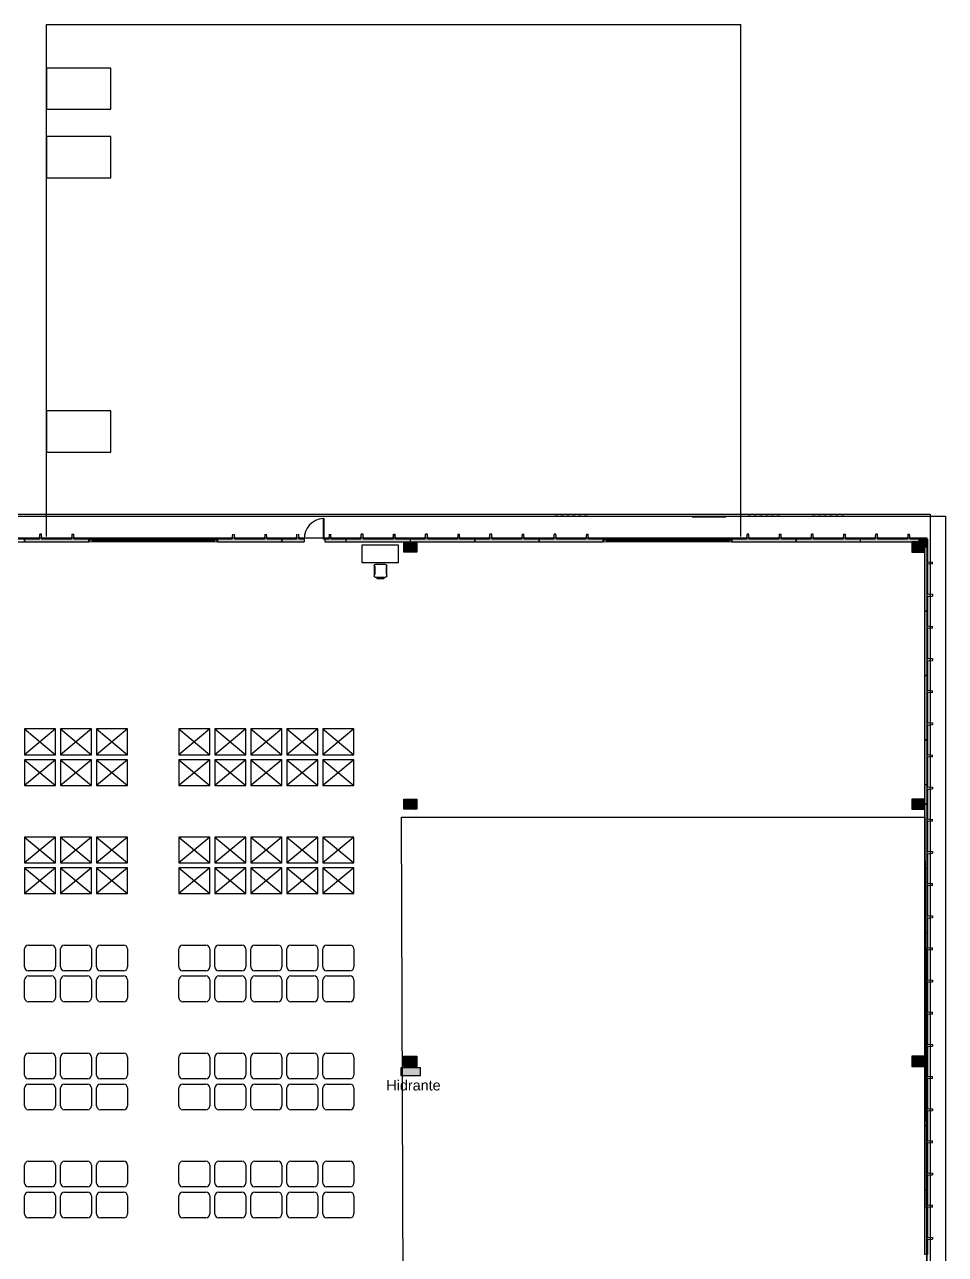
# Model space of a CAD drawing. Header units: millimetres. Extents: x 136.1 to 202.7, y 103.8 to 195.1.
# Drawn here: x 162.37 to 198.17, y 147.35 to 195.15 of the extents above; entities that cross this region are included whole.
import ezdxf

# ---------------------------------------------------------------- set-up
doc = ezdxf.new("R2010")
doc.units = ezdxf.units.MM
doc.linetypes.add('HIDDEN2', pattern=[0.1875, 0.125, -0.0625])
doc.layers.add('AR - S-0.1N', color=1, linetype='Continuous', lineweight=9)
doc.layers.add('V-0.15N', color=5, linetype='Continuous', lineweight=0)
for name, color, linetype in [('C-0.4N', 7, 'Continuous'), ('Carpinterias', 5, 'Continuous'), ('H-0.1G250', 30, 'Continuous'), ('Hatch', 252, 'Continuous'), ('Hidrantes', 10, 'Continuous'), ('Mobiliario', 251, 'Continuous'), ('V-0.13N', 6, 'Continuous')]:
    doc.layers.add(name, color=color, linetype=linetype)
doc.styles.add('NGPTextos100', font='arial.ttf', dxfattribs={"height": 0.18})

# ---------------------------------------------------------------- blocks, each defined once
blk = doc.blocks.new('IRI-OCASA-Layout R 9$0$OCA_SILLA')
at = {"linetype": 'Continuous'}
for p, q in [((0.1049, 0.4983), (0.5023, 0.4983)), ((0.0549, 0.05), (0.0549, 0.4483)), ((0.5023, 0), (0.1049, 0)), ((0.5523, 0.4483), (0.5523, 0.05))]:
    blk.add_line(p, q, dxfattribs=at)
for points in [[(0.1654, 0.4663), (0.1654, 0.4876), (0.4749, 0.4876), (0.4749, 0.4663)], [(0, 0.1087), (0, 0.3889), (0.0427, 0.3889), (0.0427, 0.1087)], [(0.1681, 0.0207), (0.1681, 0.0394), (0.4749, 0.0394), (0.4749, 0.0207)]]:
    blk.add_lwpolyline(points, close=True, dxfattribs=at)
for centre, start, end in [((0.1049, 0.4483), 90, 180), ((0.5023, 0.4483), 0, 90), ((0.1049, 0.05), 180, 270), ((0.5023, 0.05), 270, 0)]:
    blk.add_arc(centre, 0.05, start, end, dxfattribs=at)
blk = doc.blocks.new('Pallets')
at = {"layer": 'Mobiliario'}
for p, q in [((807.493895, 482.045091), (808.693895, 481.045091)), ((808.693895, 482.045091), (807.493895, 481.045091))]:
    blk.add_line(p, q, dxfattribs=at)
blk.add_lwpolyline([(807.493895, 481.045091), (808.693895, 481.045091), (808.693895, 482.045091), (807.493895, 482.045091)], close=True, dxfattribs=at)
blk = doc.blocks.new('BIND')
at = {"layer": 'Mobiliario'}
for p, q in [((275629.348674, 112303.277984), (275629.348674, 112303.977984)), ((275629.498674, 112304.127984), (275630.398674, 112304.127984)), ((275630.548674, 112303.977984), (275630.548674, 112303.277984)), ((275630.398674, 112303.127984), (275629.498674, 112303.127984))]:
    blk.add_line(p, q, dxfattribs=at)
for centre, start, end in [((275629.498674, 112303.977984), 90, 180), ((275630.398674, 112303.977984), 0, 90), ((275629.498674, 112303.277984), 180, 270), ((275630.398674, 112303.277984), 270, 0)]:
    blk.add_arc(centre, 0.15, start, end, dxfattribs=at)

msp = doc.modelspace()

# ---------------------------------------------------------------- hatches: boundary and pattern name
at = {"layer": 'H-0.1G250'}
for points in [[(164.875, 175.047), (164.875, 175.147), (164.3, 175.147), (164.285, 175.347), (164.215, 175.347), (164.2, 175.147), (163.05, 175.147), (163.035, 175.347), (162.965, 175.347), (162.95, 175.147), (162.375, 175.147), (162.375, 175.047)], [(172.375, 175.147), (171.8, 175.147), (171.785, 175.347), (171.715, 175.347), (171.7, 175.147), (170.55, 175.147), (170.535, 175.347), (170.465, 175.347), (170.45, 175.147), (169.875, 175.147), (169.875, 175.047), (172.375, 175.047)], [(177.375, 175.047), (177.375, 175.147), (176.8, 175.147), (176.785, 175.347), (176.715, 175.347), (176.7, 175.147), (175.55, 175.147), (175.535, 175.347), (175.465, 175.347), (175.45, 175.147), (174.875, 175.147), (174.875, 175.047)], [(179.875, 175.147), (179.3, 175.147), (179.285, 175.347), (179.215, 175.347), (179.2, 175.147), (178.05, 175.147), (178.035, 175.347), (177.965, 175.347), (177.95, 175.147), (177.375, 175.147), (177.375, 175.047), (179.875, 175.047)], [(182.375, 175.147), (181.8, 175.147), (181.785, 175.347), (181.715, 175.347), (181.7, 175.147), (180.55, 175.147), (180.535, 175.347), (180.465, 175.347), (180.45, 175.147), (179.875, 175.147), (179.875, 175.047), (182.375, 175.047)], [(184.875, 175.047), (184.875, 175.147), (184.3, 175.147), (184.285, 175.347), (184.215, 175.347), (184.2, 175.147), (183.05, 175.147), (183.035, 175.347), (182.965, 175.347), (182.95, 175.147), (182.375, 175.147), (182.375, 175.047)], [(192.375, 175.147), (191.8, 175.147), (191.785, 175.347), (191.715, 175.347), (191.7, 175.147), (190.55, 175.147), (190.535, 175.347), (190.465, 175.347), (190.45, 175.147), (189.875, 175.147), (189.875, 175.047), (192.375, 175.047)], [(194.875, 175.047), (194.875, 175.147), (194.3, 175.147), (194.285, 175.347), (194.215, 175.347), (194.2, 175.147), (193.05, 175.147), (193.035, 175.347), (192.965, 175.347), (192.95, 175.147), (192.375, 175.147), (192.375, 175.047)], [(197.125, 175.047), (197.125, 175.147), (196.8, 175.147), (196.785, 175.347), (196.715, 175.347), (196.7, 175.147), (195.55, 175.147), (195.535, 175.347), (195.465, 175.347), (195.45, 175.147), (194.875, 175.147), (194.875, 175.047)], [(197.375, 175.047), (197.375, 175.147), (197.125, 175.147), (197.125, 175.047)], [(197.375, 174.847), (197.475, 174.847), (197.475, 175.147), (197.375, 175.147), (197.375, 175.047)], [(197.375, 172.347), (197.475, 172.347), (197.475, 172.922), (197.675, 172.937), (197.675, 173.007), (197.475, 173.022), (197.475, 174.172), (197.675, 174.187), (197.675, 174.257), (197.475, 174.272), (197.475, 174.847), (197.375, 174.847)], [(197.375, 169.847), (197.475, 169.847), (197.475, 170.422), (197.675, 170.437), (197.675, 170.507), (197.475, 170.522), (197.475, 171.672), (197.675, 171.687), (197.675, 171.757), (197.475, 171.772), (197.475, 172.347), (197.375, 172.347)], [(197.375, 167.347), (197.475, 167.347), (197.475, 167.922), (197.675, 167.937), (197.675, 168.007), (197.475, 168.022), (197.475, 169.172), (197.675, 169.187), (197.675, 169.257), (197.475, 169.272), (197.475, 169.847), (197.375, 169.847)], [(197.375, 164.847), (197.475, 164.847), (197.475, 165.422), (197.675, 165.437), (197.675, 165.507), (197.475, 165.522), (197.475, 166.672), (197.675, 166.687), (197.675, 166.757), (197.475, 166.772), (197.475, 167.347), (197.375, 167.347)], [(197.375, 162.347), (197.475, 162.347), (197.475, 162.922), (197.675, 162.937), (197.675, 163.007), (197.475, 163.022), (197.475, 164.172), (197.675, 164.187), (197.675, 164.257), (197.475, 164.272), (197.475, 164.847), (197.375, 164.847)], [(197.375, 159.847), (197.475, 159.847), (197.475, 160.422), (197.675, 160.437), (197.675, 160.507), (197.475, 160.522), (197.475, 161.672), (197.675, 161.687), (197.675, 161.757), (197.475, 161.772), (197.475, 162.347), (197.375, 162.347)], [(197.375, 157.347), (197.475, 157.347), (197.475, 157.922), (197.675, 157.937), (197.675, 158.007), (197.475, 158.022), (197.475, 159.172), (197.675, 159.187), (197.675, 159.257), (197.475, 159.272), (197.475, 159.847), (197.375, 159.847)], [(197.375, 154.847), (197.475, 154.847), (197.475, 155.422), (197.675, 155.437), (197.675, 155.507), (197.475, 155.522), (197.475, 156.672), (197.675, 156.687), (197.675, 156.757), (197.475, 156.772), (197.475, 157.347), (197.375, 157.347)], [(197.375, 152.347), (197.475, 152.347), (197.475, 152.922), (197.675, 152.937), (197.675, 153.007), (197.475, 153.022), (197.475, 154.172), (197.675, 154.187), (197.675, 154.257), (197.475, 154.272), (197.475, 154.847), (197.375, 154.847)], [(197.375, 149.847), (197.475, 149.847), (197.475, 150.422), (197.675, 150.437), (197.675, 150.507), (197.475, 150.522), (197.475, 151.672), (197.675, 151.687), (197.675, 151.757), (197.475, 151.772), (197.475, 152.347), (197.375, 152.347)], [(197.375, 147.347), (197.475, 147.347), (197.475, 147.922), (197.675, 147.937), (197.675, 148.007), (197.475, 148.022), (197.475, 149.172), (197.675, 149.187), (197.675, 149.257), (197.475, 149.272), (197.475, 149.847), (197.375, 149.847)]]:
    msp.add_hatch(color=256, dxfattribs=at).paths.add_polyline_path(points)
h = msp.add_hatch(color=256, dxfattribs=at)
h.paths.add_polyline_path([(174.048, 175.147), (174.048, 175.047), (174.875, 175.047), (174.875, 175.147), (174.3, 175.147), (174.285, 175.347), (174.215, 175.347), (174.2, 175.147)])
h.paths.add_polyline_path([(173.248, 175.047), (173.248, 175.147), (173.05, 175.147), (173.035, 175.347), (172.965, 175.347), (172.95, 175.147), (172.375, 175.147), (172.375, 175.047)])
h = msp.add_hatch(dxfattribs=at)
h.set_pattern_fill('LINE', color=256, scale=0.01, angle=45, style=0)
h.set_pattern_definition([(45, (-481.297628, -184.961327), (-0.0224506403, 0.0224506403), [])])
h.paths.add_polyline_path([(177.625, 175.047), (177.125, 175.047), (177.125, 174.647), (177.625, 174.647)])
h = msp.add_hatch(dxfattribs=at)
h.set_pattern_fill('LINE', color=256, scale=0.01, angle=45, style=0)
h.set_pattern_definition([(45, (-461.547628, -184.961327), (-0.0224506403, 0.0224506403), [])])
h.paths.add_polyline_path([(197.375, 175.047), (196.875, 175.047), (196.875, 174.647), (197.375, 174.647)])
h = msp.add_hatch(dxfattribs=at)
h.set_pattern_fill('LINE', color=256, scale=0.01, angle=45, style=0)
h.set_pattern_definition([(45, (-481.297628, -194.961327), (-0.0224506403, 0.0224506403), [])])
h.paths.add_polyline_path([(177.625, 165.047), (177.125, 165.047), (177.125, 164.647), (177.625, 164.647)])
h = msp.add_hatch(dxfattribs=at)
h.set_pattern_fill('LINE', color=256, scale=0.01, angle=45, style=0)
h.set_pattern_definition([(45, (-461.547628, -194.961327), (-0.0224506403, 0.0224506403), [])])
h.paths.add_polyline_path([(197.375, 165.047), (196.875, 165.047), (196.875, 164.647), (197.375, 164.647)])
h = msp.add_hatch(dxfattribs=at)
h.set_pattern_fill('LINE', color=256, scale=0.01, angle=45, style=0)
h.set_pattern_definition([(45, (-481.297628, -204.961327), (-0.0224506403, 0.0224506403), [])])
h.paths.add_polyline_path([(177.625, 155.047), (177.125, 155.047), (177.125, 154.647), (177.625, 154.647)])
h = msp.add_hatch(dxfattribs=at)
h.set_pattern_fill('LINE', color=256, scale=0.01, angle=45, style=0)
h.set_pattern_definition([(45, (-461.547628, -204.961327), (-0.0224506403, 0.0224506403), [])])
h.paths.add_polyline_path([(197.375, 155.047), (196.875, 155.047), (196.875, 154.647), (197.375, 154.647)])
at = {"layer": 'Hidrantes'}
h = msp.add_hatch(color=256, dxfattribs=at)
h.dxf.hatch_style = 1
h.paths.add_polyline_path([(176.998, 154.304), (177.772, 154.304), (177.772, 154.594), (176.998, 154.594)])

# ---------------------------------------------------------------- linework, layer by layer
for points in [[(197.465, 175.183), (137.465, 175.183), (137.465, 104.783), (197.465, 104.783)], [(177.025, 164.347), (197.375, 164.347), (197.552, 117.047), (177.202, 117.047)]]:
    msp.add_lwpolyline(points, close=True)
at = {"layer": 'AR - S-0.1N', "linetype": 'HIDDEN2'}
for p, q in [((182.991, 176.091), (184.291, 176.091)), ((190.491, 176.091), (191.791, 176.091)), ((192.991, 176.091), (194.291, 176.091))]:
    msp.add_line(p, q, dxfattribs=at)
at = {"layer": 'AR - S-0.1N'}
msp.add_line((188.333, 176.007), (189.633, 176.007), dxfattribs=at)
at = {"layer": 'C-0.4N'}
for p, q in [((162.95, 175.147), (162.375, 175.147)), ((162.375, 175.147), (162.375, 175.047)), ((162.95, 175.147), (162.965, 175.347)), ((162.95, 175.147), (162.965, 175.347)), ((163.05, 175.147), (163.035, 175.347)), ((163.05, 175.147), (163.035, 175.347)), ((164.3, 175.147), (164.285, 175.347)), ((170.45, 175.147), (169.875, 175.147)), ((169.875, 175.147), (169.875, 175.047)), ((170.45, 175.147), (170.465, 175.347)), ((170.45, 175.147), (170.465, 175.347)), ((170.55, 175.147), (170.535, 175.347)), ((170.55, 175.147), (170.535, 175.347)), ((171.8, 175.147), (171.785, 175.347)), ((172.95, 175.147), (172.375, 175.147)), ((172.375, 175.147), (172.375, 175.047)), ((172.95, 175.147), (172.965, 175.347)), ((172.95, 175.147), (172.965, 175.347)), ((173.05, 175.147), (173.035, 175.347)), ((173.05, 175.147), (173.035, 175.347)), ((173.248, 175.147), (173.248, 175.047)), ((174.048, 175.147), (174.048, 175.047)), ((174.3, 175.147), (174.285, 175.347)), ((175.45, 175.147), (174.875, 175.147)), ((175.45, 175.147), (175.465, 175.347)), ((175.45, 175.147), (175.465, 175.347)), ((175.55, 175.147), (175.535, 175.347)), ((175.55, 175.147), (175.535, 175.347)), ((176.7, 175.147), (176.715, 175.347)), ((176.8, 175.147), (176.785, 175.347)), ((176.8, 175.147), (176.785, 175.347)), ((177.95, 175.147), (177.375, 175.147)), ((177.95, 175.147), (177.965, 175.347)), ((177.95, 175.147), (177.965, 175.347)), ((178.05, 175.147), (178.035, 175.347)), ((178.05, 175.147), (178.035, 175.347)), ((179.3, 175.147), (179.285, 175.347)), ((180.45, 175.147), (179.875, 175.147)), ((179.875, 175.147), (179.875, 175.047)), ((180.45, 175.147), (180.465, 175.347)), ((180.45, 175.147), (180.465, 175.347)), ((180.55, 175.147), (180.535, 175.347)), ((180.55, 175.147), (180.535, 175.347)), ((181.8, 175.147), (181.785, 175.347)), ((182.95, 175.147), (182.375, 175.147)), ((182.375, 175.147), (182.375, 175.047)), ((182.95, 175.147), (182.965, 175.347)), ((182.95, 175.147), (182.965, 175.347)), ((183.05, 175.147), (183.035, 175.347)), ((183.05, 175.147), (183.035, 175.347)), ((184.3, 175.147), (184.285, 175.347)), ((190.45, 175.147), (189.875, 175.147)), ((189.875, 175.147), (189.875, 175.047)), ((190.45, 175.147), (190.465, 175.347)), ((190.45, 175.147), (190.465, 175.347)), ((190.55, 175.147), (190.535, 175.347)), ((190.55, 175.147), (190.535, 175.347)), ((191.8, 175.147), (191.785, 175.347)), ((192.95, 175.147), (192.375, 175.147)), ((192.375, 175.147), (192.375, 175.047)), ((192.95, 175.147), (192.965, 175.347)), ((192.95, 175.147), (192.965, 175.347)), ((193.05, 175.147), (193.035, 175.347)), ((193.05, 175.147), (193.035, 175.347)), ((194.3, 175.147), (194.285, 175.347)), ((195.45, 175.147), (194.875, 175.147)), ((195.45, 175.147), (195.465, 175.347)), ((195.45, 175.147), (195.465, 175.347)), ((195.55, 175.147), (195.535, 175.347)), ((195.55, 175.147), (195.535, 175.347)), ((196.8, 175.147), (196.785, 175.347)), ((197.475, 174.272), (197.675, 174.257)), ((197.475, 173.022), (197.675, 173.007)), ((197.475, 172.922), (197.675, 172.937)), ((197.475, 171.772), (197.675, 171.757)), ((197.475, 170.522), (197.675, 170.507)), ((197.475, 170.422), (197.675, 170.437)), ((197.475, 169.272), (197.675, 169.257)), ((197.475, 168.022), (197.675, 168.007)), ((197.475, 167.922), (197.675, 167.937)), ((197.475, 166.772), (197.675, 166.757)), ((197.475, 165.522), (197.675, 165.507)), ((197.475, 165.522), (197.675, 165.507)), ((197.475, 165.422), (197.675, 165.437)), ((197.475, 165.422), (197.675, 165.437)), ((197.475, 164.272), (197.675, 164.257)), ((197.475, 163.022), (197.675, 163.007)), ((197.475, 162.922), (197.675, 162.937)), ((197.475, 161.772), (197.675, 161.757)), ((197.475, 160.522), (197.675, 160.507)), ((197.475, 160.422), (197.675, 160.437)), ((197.475, 159.272), (197.675, 159.257)), ((197.475, 158.022), (197.675, 158.007)), ((197.475, 157.922), (197.675, 157.937)), ((197.475, 156.772), (197.675, 156.757)), ((197.475, 155.522), (197.675, 155.507)), ((197.475, 155.522), (197.675, 155.507)), ((197.475, 155.422), (197.675, 155.437)), ((197.475, 155.422), (197.675, 155.437)), ((197.475, 154.272), (197.675, 154.257)), ((197.475, 153.022), (197.675, 153.007)), ((197.475, 152.922), (197.675, 152.937)), ((197.475, 151.772), (197.675, 151.757)), ((197.475, 150.522), (197.675, 150.507)), ((197.475, 150.422), (197.675, 150.437)), ((197.475, 149.272), (197.675, 149.257)), ((197.475, 148.022), (197.675, 148.007)), ((197.475, 147.922), (197.675, 147.937))]:
    msp.add_line(p, q, dxfattribs=at)
for points in [[(159.875, 175.047), (162.375, 175.047), (162.375, 175.147), (161.8, 175.147)], [(162.375, 175.047), (164.875, 175.047), (164.875, 175.147), (164.3, 175.147)], [(163.035, 175.347), (162.965, 175.347)], [(163.035, 175.347), (162.965, 175.347)], [(164.215, 175.347), (164.2, 175.147), (163.05, 175.147)], [(164.215, 175.347), (164.285, 175.347)], [(169.875, 175.047), (172.375, 175.047), (172.375, 175.147), (171.8, 175.147)], [(171.715, 175.347), (171.7, 175.147), (170.55, 175.147)], [(172.375, 175.047), (173.248, 175.047)], [(173.248, 175.147), (173.05, 175.147)], [(174.215, 175.347), (174.2, 175.147), (174.048, 175.147)], [(174.048, 175.047), (174.875, 175.047), (174.875, 175.147), (174.3, 175.147)], [(174.875, 175.047), (177.375, 175.047), (177.375, 175.147), (176.8, 175.147)], [(175.535, 175.347), (175.465, 175.347)], [(175.535, 175.347), (175.465, 175.347)], [(176.715, 175.347), (176.7, 175.147), (175.55, 175.147)], [(176.625, 175.047), (177.375, 175.047), (177.375, 175.147), (176.8, 175.147)], [(176.7, 175.147), (176.625, 175.147)], [(176.715, 175.347), (176.785, 175.347)], [(176.715, 175.347), (176.785, 175.347)], [(177.375, 175.047), (179.875, 175.047), (179.875, 175.147), (179.3, 175.147)], [(178.035, 175.347), (177.965, 175.347)], [(178.035, 175.347), (177.965, 175.347)], [(179.215, 175.347), (179.2, 175.147), (178.05, 175.147)], [(179.215, 175.347), (179.285, 175.347)], [(179.875, 175.047), (182.375, 175.047), (182.375, 175.147), (181.8, 175.147)], [(180.535, 175.347), (180.465, 175.347)], [(180.535, 175.347), (180.465, 175.347)], [(181.715, 175.347), (181.7, 175.147), (180.55, 175.147)], [(181.715, 175.347), (181.785, 175.347)], [(182.375, 175.047), (184.875, 175.047), (184.875, 175.147), (184.3, 175.147)], [(183.035, 175.347), (182.965, 175.347)], [(183.035, 175.347), (182.965, 175.347)], [(184.215, 175.347), (184.2, 175.147), (183.05, 175.147)], [(184.215, 175.347), (184.285, 175.347)], [(189.875, 175.047), (192.375, 175.047), (192.375, 175.147), (191.8, 175.147)], [(190.535, 175.347), (190.465, 175.347)], [(190.535, 175.347), (190.465, 175.347)], [(191.715, 175.347), (191.7, 175.147), (190.55, 175.147)], [(191.715, 175.347), (191.785, 175.347)], [(192.375, 175.047), (194.875, 175.047), (194.875, 175.147), (194.3, 175.147)], [(193.035, 175.347), (192.965, 175.347)], [(193.035, 175.347), (192.965, 175.347)], [(194.215, 175.347), (194.2, 175.147), (193.05, 175.147)], [(194.215, 175.347), (194.285, 175.347)], [(194.875, 175.047), (197.375, 175.047), (197.375, 175.147), (196.8, 175.147)], [(195.535, 175.347), (195.465, 175.347)], [(195.535, 175.347), (195.465, 175.347)], [(196.715, 175.347), (196.7, 175.147), (195.55, 175.147)], [(196.715, 175.347), (196.785, 175.347)], [(197.375, 175.147), (197.475, 175.147), (197.475, 174.847)], [(197.475, 172.922), (197.475, 172.347), (197.375, 172.347), (197.375, 174.847), (197.475, 174.847), (197.475, 174.272)], [(197.675, 174.187), (197.475, 174.172), (197.475, 173.022)], [(197.675, 174.187), (197.675, 174.257)], [(197.675, 173.007), (197.675, 172.937)], [(197.475, 170.422), (197.475, 169.847), (197.375, 169.847), (197.375, 172.347), (197.475, 172.347), (197.475, 171.772)], [(197.675, 171.687), (197.475, 171.672), (197.475, 170.522)], [(197.675, 171.687), (197.675, 171.757)], [(197.675, 170.507), (197.675, 170.437)], [(197.475, 167.922), (197.475, 167.347), (197.375, 167.347), (197.375, 169.847), (197.475, 169.847), (197.475, 169.272)], [(197.675, 169.187), (197.675, 169.257)], [(197.675, 169.187), (197.475, 169.172), (197.475, 168.022)], [(197.675, 168.007), (197.675, 167.937)], [(197.475, 165.422), (197.475, 164.847), (197.375, 164.847), (197.375, 167.347), (197.475, 167.347), (197.475, 166.772)], [(197.675, 166.687), (197.475, 166.672), (197.475, 165.522)], [(197.675, 166.687), (197.675, 166.757)], [(197.375, 164.847), (197.375, 165.597)], [(197.475, 165.597), (197.375, 165.597)], [(197.475, 165.422), (197.475, 164.847), (197.375, 164.847)], [(197.475, 165.597), (197.475, 165.522)], [(197.675, 165.507), (197.675, 165.437)], [(197.675, 165.507), (197.675, 165.437)], [(197.475, 162.922), (197.475, 162.347), (197.375, 162.347), (197.375, 164.847), (197.475, 164.847), (197.475, 164.272)], [(197.675, 164.187), (197.475, 164.172), (197.475, 163.022)], [(197.675, 164.187), (197.675, 164.257)], [(197.675, 163.007), (197.675, 162.937)], [(197.475, 160.422), (197.475, 159.847), (197.375, 159.847), (197.375, 162.347), (197.475, 162.347), (197.475, 161.772)], [(197.675, 161.687), (197.475, 161.672), (197.475, 160.522)], [(197.675, 161.687), (197.675, 161.757)], [(197.675, 160.507), (197.675, 160.437)], [(197.475, 157.922), (197.475, 157.347), (197.375, 157.347), (197.375, 159.847), (197.475, 159.847), (197.475, 159.272)], [(197.675, 159.187), (197.475, 159.172), (197.475, 158.022)], [(197.675, 159.187), (197.675, 159.257)], [(197.675, 158.007), (197.675, 157.937)], [(197.475, 155.422), (197.475, 154.847), (197.375, 154.847), (197.375, 157.347), (197.475, 157.347), (197.475, 156.772)], [(197.675, 156.687), (197.475, 156.672), (197.475, 155.522)], [(197.675, 156.687), (197.675, 156.757)], [(197.375, 154.847), (197.375, 155.597)], [(197.475, 155.597), (197.375, 155.597)], [(197.475, 155.422), (197.475, 154.847), (197.375, 154.847)], [(197.475, 155.597), (197.475, 155.522)], [(197.675, 155.507), (197.675, 155.437)], [(197.675, 155.507), (197.675, 155.437)], [(197.475, 152.922), (197.475, 152.347), (197.375, 152.347), (197.375, 154.847), (197.475, 154.847), (197.475, 154.272)], [(197.675, 154.187), (197.475, 154.172), (197.475, 153.022)], [(197.675, 154.187), (197.675, 154.257)], [(197.675, 153.007), (197.675, 152.937)], [(197.475, 150.422), (197.475, 149.847), (197.375, 149.847), (197.375, 152.347), (197.475, 152.347), (197.475, 151.772)], [(197.675, 151.687), (197.475, 151.672), (197.475, 150.522)], [(197.675, 151.687), (197.675, 151.757)], [(197.675, 150.507), (197.675, 150.437)], [(197.475, 147.922), (197.475, 147.347), (197.375, 147.347), (197.375, 149.847), (197.475, 149.847), (197.475, 149.272)], [(197.675, 149.187), (197.475, 149.172), (197.475, 148.022)], [(197.675, 149.187), (197.675, 149.257)], [(197.675, 148.007), (197.675, 147.937)]]:
    msp.add_lwpolyline(points, dxfattribs=at)
for points in [[(177.125, 175.047), (177.625, 175.047), (177.625, 174.647), (177.125, 174.647)], [(197.375, 175.047), (196.875, 175.047), (196.875, 174.647), (197.375, 174.647)], [(177.125, 165.047), (177.625, 165.047), (177.625, 164.647), (177.125, 164.647)], [(197.375, 165.047), (196.875, 165.047), (196.875, 164.647), (197.375, 164.647)], [(177.125, 155.047), (177.625, 155.047), (177.625, 154.647), (177.125, 154.647)], [(197.375, 155.047), (196.875, 155.047), (196.875, 154.647), (197.375, 154.647)]]:
    msp.add_lwpolyline(points, close=True, dxfattribs=at)
at = {"layer": 'Carpinterias', "color": 1}
for p, q in [((163.228, 195.147), (190.216, 195.147)), ((163.228, 175.247), (163.228, 195.147)), ((190.216, 175.247), (190.216, 195.147))]:
    msp.add_line(p, q, dxfattribs=at)
for points in [[(163.228, 191.859), (165.728, 191.859), (165.728, 193.459), (163.228, 193.459)], [(163.228, 189.193), (165.728, 189.193), (165.728, 190.793), (163.228, 190.793)], [(163.228, 178.529), (165.728, 178.529), (165.728, 180.129), (163.228, 180.129)]]:
    msp.add_lwpolyline(points, close=True, dxfattribs=at)
at = {"layer": 'H-0.1G250'}
msp.add_lwpolyline([(136.105, 176.123), (197.583, 176.123), (197.583, 104.574), (136.105, 104.574)], close=True, dxfattribs=at)
at = {"layer": 'Hatch'}
msp.add_arc((174.027, 175.169), 0.78, 93.0022, 181.5744, dxfattribs=at)
at = {"layer": 'Hidrantes'}
msp.add_lwpolyline([(176.998, 154.304), (177.772, 154.304), (177.772, 154.594), (176.998, 154.594)], close=True, dxfattribs=at)
at = {"layer": 'Mobiliario'}
msp.add_lwpolyline([(175.499, 174.222), (175.499, 174.922), (176.899, 174.922), (176.899, 174.222)], close=True, dxfattribs=at)
at = {"layer": 'V-0.13N'}
for points in [[(136.575, 176.047), (198.175, 176.047)], [(198.175, 176.047), (198.175, 103.847), (137.275, 103.847)], [(198.175, 176.047), (198.175, 104.547)]]:
    msp.add_lwpolyline(points, dxfattribs=at)
at = {"layer": 'V-0.15N'}
for p, q in [((169.825, 175.147), (164.925, 175.147)), ((165, 175.109), (169.762, 175.109)), ((165, 175.079), (169.762, 175.079)), ((165, 175.047), (169.762, 175.047)), ((189.825, 175.147), (184.925, 175.147)), ((185, 175.109), (189.762, 175.109)), ((185, 175.079), (189.762, 175.079)), ((185, 175.047), (189.762, 175.047))]:
    msp.add_line(p, q, dxfattribs=at)
for points in [[(174.027, 175.147), (173.987, 175.147), (173.987, 175.947), (174.027, 175.947)], [(164.9, 175.047), (165, 175.047), (165, 175.109), (164.9, 175.109)], [(169.85, 175.047), (169.762, 175.047), (169.762, 175.109), (169.85, 175.109)], [(184.9, 175.047), (185, 175.047), (185, 175.109), (184.9, 175.109)], [(189.85, 175.047), (189.762, 175.047), (189.762, 175.109), (189.85, 175.109)]]:
    msp.add_lwpolyline(points, close=True, dxfattribs=at)
for points in [[(164.875, 175.147), (164.925, 175.147), (164.925, 175.109), (164.9, 175.109), (164.9, 175.047), (164.875, 175.047)], [(169.875, 175.147), (169.825, 175.147), (169.825, 175.109), (169.85, 175.109), (169.85, 175.047), (169.875, 175.047)], [(184.875, 175.147), (184.925, 175.147), (184.925, 175.109), (184.9, 175.109), (184.9, 175.047), (184.875, 175.047)], [(189.875, 175.147), (189.825, 175.147), (189.825, 175.109), (189.85, 175.109), (189.85, 175.047), (189.875, 175.047)]]:
    msp.add_lwpolyline(points, dxfattribs=at)

# ---------------------------------------------------------------- block references
at = {"layer": 'Mobiliario', "xscale": -1, "rotation": 270}
msp.add_blockref('IRI-OCASA-Layout R 9$0$OCA_SILLA', (175.961, 173.616), dxfattribs=at)
at = {"layer": 'Mobiliario'}
for name, p in [('Pallets', (-645.119, -314.276)), ('Pallets', (-643.719, -314.276)), ('Pallets', (-642.319, -314.276)), ('Pallets', (-639.119, -314.276)), ('Pallets', (-637.719, -314.276)), ('Pallets', (-636.319, -314.276)), ('Pallets', (-634.919, -314.276)), ('Pallets', (-633.519, -314.276)), ('Pallets', (-645.119, -315.476)), ('Pallets', (-643.719, -315.476)), ('Pallets', (-642.319, -315.476)), ('Pallets', (-639.119, -315.476)), ('Pallets', (-637.719, -315.476)), ('Pallets', (-636.319, -315.476)), ('Pallets', (-634.919, -315.476)), ('Pallets', (-633.519, -315.476)), ('Pallets', (-645.119, -318.476)), ('Pallets', (-643.719, -318.476)), ('Pallets', (-642.319, -318.476)), ('Pallets', (-639.119, -318.476)), ('Pallets', (-637.719, -318.476)), ('Pallets', (-636.319, -318.476)), ('Pallets', (-634.919, -318.476)), ('Pallets', (-633.519, -318.476)), ('Pallets', (-645.119, -319.676)), ('Pallets', (-643.719, -319.676)), ('Pallets', (-642.319, -319.676)), ('Pallets', (-639.119, -319.676)), ('Pallets', (-637.719, -319.676)), ('Pallets', (-636.319, -319.676)), ('Pallets', (-634.919, -319.676)), ('Pallets', (-633.519, -319.676)), ('BIND', (-275466.974, -112144.759)), ('BIND', (-275465.574, -112144.759)), ('BIND', (-275464.174, -112144.759)), ('BIND', (-275460.974, -112144.759)), ('BIND', (-275459.574, -112144.759)), ('BIND', (-275458.174, -112144.759)), ('BIND', (-275456.774, -112144.759)), ('BIND', (-275455.374, -112144.759)), ('BIND', (-275466.974, -112145.959)), ('BIND', (-275465.574, -112145.959)), ('BIND', (-275464.174, -112145.959)), ('BIND', (-275460.974, -112145.959)), ('BIND', (-275459.574, -112145.959)), ('BIND', (-275458.174, -112145.959)), ('BIND', (-275456.774, -112145.959)), ('BIND', (-275455.374, -112145.959)), ('BIND', (-275466.974, -112148.959)), ('BIND', (-275465.574, -112148.959)), ('BIND', (-275464.174, -112148.959)), ('BIND', (-275460.974, -112148.959)), ('BIND', (-275459.574, -112148.959)), ('BIND', (-275458.174, -112148.959)), ('BIND', (-275456.774, -112148.959)), ('BIND', (-275455.374, -112148.959)), ('BIND', (-275466.974, -112150.159)), ('BIND', (-275465.574, -112150.159)), ('BIND', (-275464.174, -112150.159)), ('BIND', (-275460.974, -112150.159)), ('BIND', (-275459.574, -112150.159)), ('BIND', (-275458.174, -112150.159)), ('BIND', (-275456.774, -112150.159)), ('BIND', (-275455.374, -112150.159)), ('BIND', (-275466.974, -112153.159)), ('BIND', (-275465.574, -112153.159)), ('BIND', (-275464.174, -112153.159)), ('BIND', (-275460.974, -112153.159)), ('BIND', (-275459.574, -112153.159)), ('BIND', (-275458.174, -112153.159)), ('BIND', (-275456.774, -112153.159)), ('BIND', (-275455.374, -112153.159)), ('BIND', (-275466.974, -112154.359)), ('BIND', (-275465.574, -112154.359)), ('BIND', (-275464.174, -112154.359)), ('BIND', (-275460.974, -112154.359)), ('BIND', (-275459.574, -112154.359)), ('BIND', (-275458.174, -112154.359)), ('BIND', (-275456.774, -112154.359)), ('BIND', (-275455.374, -112154.359))]:
    msp.add_blockref(name, p, dxfattribs=at)

# ---------------------------------------------------------------- texts
at = {"layer": 'Hidrantes', "insert": (176.438, 154.12), "char_height": 0.4, "width": 2.20063, "attachment_point": 1, "style": 'NGPTextos100'}
msp.add_mtext('Hidrante', dxfattribs=at)

doc.saveas('drawing.dxf')
